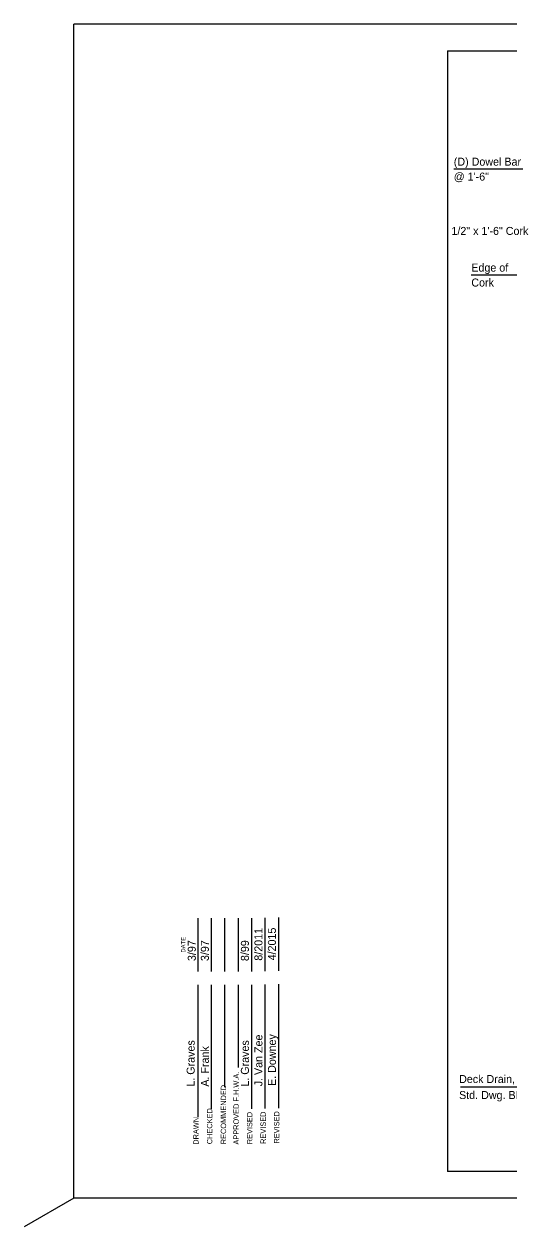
# Model space of a CAD drawing. Extents: x 999.1 to 1037, y 999.5 to 1022.6.
# Drawn here: x 999.07 to 1008.15, y 999.46 to 1022 of the extents above; entities that cross this region are included whole.
import ezdxf

# ---------------------------------------------------------------- set-up
doc = ezdxf.new("R2010")
doc.units = 0
for name, color, linetype in [('03-Dimensions', 7, 'Continuous'), ('04-Hidden', 7, 'Continuous'), ('10-Sheet Border', 7, 'Continuous'), ('Level 14', 7, 'Continuous')]:
    doc.layers.add(name, color=color, linetype=linetype)

msp = doc.modelspace()

# ---------------------------------------------------------------- linework, layer by layer
at = {"layer": '03-Dimensions'}
for p, q in [((1008.999, 1019.282), (1007.117, 1019.282)), ((1008.806, 1017.297), (1007.439, 1017.297)), ((1002.331, 1004.248), (1002.331, 1005.248)), ((1002.581, 1004.248), (1002.581, 1005.248)), ((1002.831, 1004.248), (1002.831, 1005.248)), ((1003.081, 1004.248), (1003.081, 1005.248)), ((1003.331, 1004.248), (1003.331, 1005.248)), ((1003.584, 1004.254), (1003.584, 1005.254)), ((1003.837, 1004.261), (1003.837, 1005.261)), ((1002.331, 1001.528), (1002.331, 1003.998)), ((1002.581, 1001.673), (1002.581, 1003.998)), ((1002.831, 1002.081), (1002.831, 1003.998)), ((1003.081, 1002.448), (1003.081, 1003.998)), ((1003.331, 1001.673), (1003.331, 1003.998)), ((1003.584, 1001.679), (1003.584, 1004.004)), ((1003.837, 1001.685), (1003.837, 1004.011)), ((1009.602, 1002.084), (1007.239, 1002.084))]:
    msp.add_line(p, q, dxfattribs=at)
at = {"layer": '10-Sheet Border'}
for p, q in [((1007, 1021.5), (1035.5, 1021.5)), ((1007, 1021.5), (1007, 1000.5)), ((1035.5, 1000.5), (1007, 1000.5))]:
    msp.add_line(p, q, dxfattribs=at)
at = {"layer": 'Level 14'}
for p, q in [((1000, 1000), (1000, 1022)), ((1036, 1022), (1000, 1022)), ((1000, 1000), (999.068, 999.462)), ((1036, 1000), (1000, 1000))]:
    msp.add_line(p, q, dxfattribs=at)

# ---------------------------------------------------------------- texts
at = {"layer": '03-Dimensions'}
for s, p in [('(D) Dowel Bar', (1007.116, 1019.347)), ('@ 1\'-6"', (1007.116, 1019.067)), ('1/2" x 1\'-6" Cork', (1007.072, 1018.049)), ('Edge of', (1007.444, 1017.362)), ('Cork', (1007.444, 1017.082)), ('Deck Drain, see', (1007.215, 1002.159)), ('Std. Dwg. BDP-003', (1007.215, 1001.859))]:
    msp.add_text(s, height=0.15, dxfattribs=at).set_placement(p)
for s, height, p in [('DATE', 0.08, (1002.088, 1004.602)), ('APPROVED F.H.W.A.', 0.1, (1003.089, 1001.006)), ('RECOMMENDED', 0.1, (1002.852, 1001.012)), ('CHECKED', 0.1, (1002.593, 1001.012)), ('REVISED', 0.1, (1003.343, 1001.012)), ('REVISED', 0.1, (1003.596, 1001.019)), ('REVISED', 0.1, (1003.849, 1001.025)), ('DRAWN', 0.1, (1002.337, 1001.002))]:
    msp.add_text(s, height=height, rotation=90, dxfattribs=at).set_placement(p)
at = {"layer": '04-Hidden'}
for s, p in [('8/2011', (1003.532, 1004.451)), ('4/2015', (1003.785, 1004.457)), ('3/97', (1002.284, 1004.444)), ('3/97', (1002.529, 1004.444)), ('8/99', (1003.279, 1004.444)), ('L. Graves', (1002.263, 1002.091)), ('L. Graves', (1003.279, 1002.091)), ('J. Van Zee', (1003.532, 1002.097)), ('E. Downey', (1003.785, 1002.104)), ('A. Frank', (1002.529, 1002.091))]:
    msp.add_text(s, height=0.15, rotation=90, dxfattribs=at).set_placement(p)

doc.saveas('drawing.dxf')
